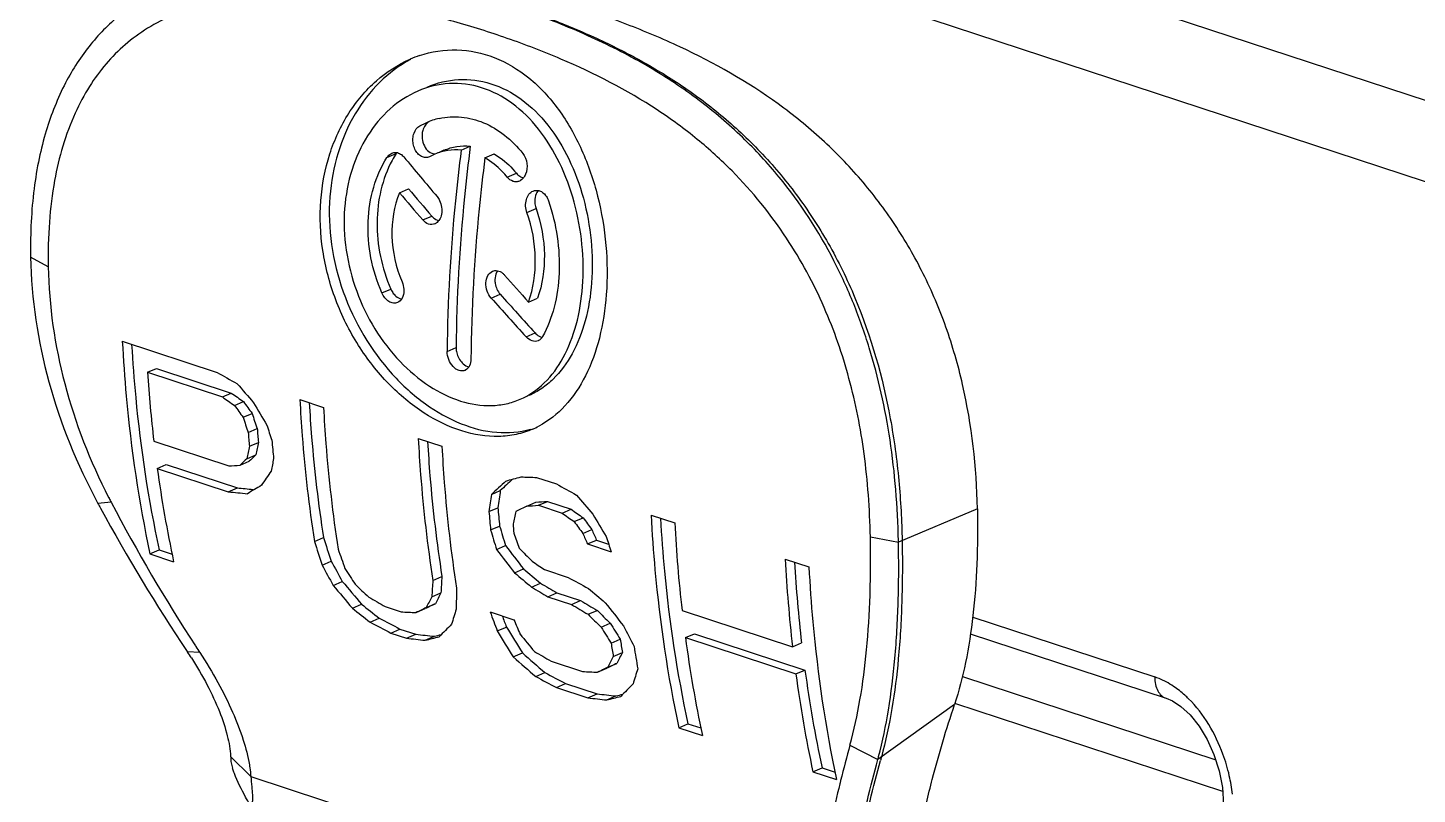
# Model space of a CAD drawing. Header units: millimetres. Extents: x 0 to 420, y 0 to 297.
# Drawn here: x 281.8 to 290.74, y 85.32 to 90.26 of the extents above; entities that cross this region are included whole.
import ezdxf

# ---------------------------------------------------------------- set-up
doc = ezdxf.new("R2010")
doc.units = ezdxf.units.MM
doc.header["$LTSCALE"] = 23.1
doc.layers.get('0').update_dxf_attribs({"linetype": 'CONTINUOUS'})
for name, color, linetype in [('FASEN', 7, 'CONTINUOUS'), ('FLAECHEN', 7, 'CONTINUOUS'), ('RUNDUNGEN', 7, 'CONTINUOUS')]:
    doc.layers.add(name, color=color, linetype=linetype)

msp = doc.modelspace()

# ---------------------------------------------------------------- linework, layer by layer
at = {"color": 7, "linetype": 'CONTINUOUS'}
for p, q in [((284.3237, 89.626), (284.3645, 89.6459)), ((284.4793, 89.4686), (284.4433, 89.453)), ((284.5899, 89.4698), (284.6489, 89.4954)), ((284.3903, 89.4283), (284.3852, 89.4259)), ((284.4205, 89.4431), (284.3903, 89.4283)), ((284.7431, 89.4195), (284.8021, 89.445)), ((284.1927, 89.1952), (284.2511, 89.2205)), ((285.0227, 88.491), (285.0806, 88.5161)), ((282.4084, 88.2385), (283.0181, 88.038)), ((282.57, 88.0384), (282.6276, 88.0634)), ((282.57, 88.0384), (283.0526, 87.8797)), ((282.6276, 88.0634), (283.1103, 87.9047)), ((283.0526, 87.8797), (283.1103, 87.9047)), ((283.1309, 87.8247), (283.1886, 87.8497)), ((283.5516, 87.8626), (283.704, 87.8125)), ((283.1862, 87.7484), (283.2439, 87.7734)), ((283.219, 87.6509), (283.2768, 87.6759)), ((282.6112, 87.5944), (283.0938, 87.4357)), ((283.2273, 87.5621), (283.2851, 87.5871)), ((284.3137, 87.612), (284.4661, 87.5619)), ((283.2109, 87.482), (283.2689, 87.5071)), ((282.6335, 87.4194), (282.6918, 87.4446)), ((282.6335, 87.4194), (283.0908, 87.269)), ((282.6918, 87.4446), (283.149, 87.2942)), ((283.1666, 87.4399), (283.2246, 87.4651)), ((285.0758, 87.3614), (285.2028, 87.3197)), ((283.0908, 87.269), (283.149, 87.2942)), ((284.7843, 87.252), (284.8421, 87.277)), ((284.7686, 87.1414), (284.8264, 87.1664)), ((285.013, 87.1768), (285.0707, 87.2018)), ((285.087, 87.1816), (285.1447, 87.2066)), ((285.087, 87.1816), (285.2394, 87.1314)), ((285.1447, 87.2066), (285.2971, 87.1565)), ((285.2394, 87.1314), (285.2971, 87.1565)), ((284.7798, 87.023), (284.8377, 87.0481)), ((285.3178, 87.0765), (285.3755, 87.1016)), ((285.8125, 87.1192), (285.9649, 87.0691)), ((283.6455, 86.9489), (283.7039, 86.9742)), ((285.3733, 87.0003), (285.431, 87.0253)), ((285.4037, 86.9325), (285.4615, 86.9576)), ((285.4615, 86.9576), (285.5393, 86.932)), ((282.5866, 86.8686), (282.6458, 86.8943)), ((282.5866, 86.8686), (282.7391, 86.8185)), ((282.6458, 86.8943), (282.7291, 86.8669)), ((284.8179, 86.897), (284.8759, 86.9221)), ((285.4037, 86.9325), (285.5561, 86.8824)), ((283.6946, 86.7968), (283.7532, 86.8222)), ((284.9337, 86.7466), (284.9918, 86.7718)), ((285.1261, 86.7675), (285.2785, 86.7174)), ((286.6762, 86.8352), (286.8286, 86.7851)), ((283.7661, 86.6659), (283.8249, 86.6914)), ((284.4076, 86.6983), (284.466, 86.7236)), ((285.0429, 86.6549), (285.1011, 86.6801)), ((284.401, 86.5916), (284.4595, 86.617)), ((285.1485, 86.5924), (285.2067, 86.6177)), ((285.1485, 86.5924), (285.3009, 86.5423)), ((285.2067, 86.6177), (285.3591, 86.5675)), ((283.8899, 86.519), (283.9489, 86.5445)), ((284.1017, 86.5289), (284.2033, 86.4955)), ((284.2995, 86.4905), (284.3584, 86.516)), ((284.3652, 86.5225), (284.4239, 86.5479)), ((285.3009, 86.5423), (285.3591, 86.5675)), ((285.4066, 86.4799), (285.4648, 86.5051)), ((286.0118, 86.5044), (286.7231, 86.2706)), ((284.0032, 86.429), (284.0624, 86.4547)), ((284.7772, 86.495), (284.9296, 86.4449)), ((285.4912, 86.3969), (285.5495, 86.4221)), ((284.1362, 86.3591), (284.1955, 86.3848)), ((284.1362, 86.3591), (284.2379, 86.3257)), ((284.1955, 86.3848), (284.2971, 86.3513)), ((284.2379, 86.3257), (284.2971, 86.3513)), ((284.3589, 86.3121), (284.418, 86.3377)), ((284.8225, 86.3721), (284.8812, 86.3975)), ((285.5553, 86.2936), (285.6138, 86.3189)), ((286.0337, 86.3292), (286.0918, 86.3544)), ((286.0337, 86.3292), (286.7449, 86.0953)), ((286.0918, 86.3544), (286.8031, 86.1205)), ((284.9257, 86.2048), (284.9847, 86.2304)), ((285.5695, 86.2074), (285.6281, 86.2327)), ((286.7231, 86.2706), (286.7811, 86.2957)), ((285.1687, 86.1781), (285.3719, 86.1112)), ((285.5338, 86.1382), (285.5925, 86.1637)), ((285.0702, 86.0782), (285.1293, 86.1039)), ((285.4681, 86.1063), (285.5269, 86.1318)), ((286.7449, 86.0953), (286.8031, 86.1205)), ((285.2032, 86.0083), (285.2624, 86.0339)), ((285.2032, 86.0083), (285.4064, 85.9415)), ((285.2624, 86.0339), (285.4656, 85.9671)), ((285.4064, 85.9415), (285.4656, 85.9671)), ((285.5274, 85.9279), (285.5866, 85.9535)), ((285.9907, 85.7493), (286.0499, 85.775)), ((285.9907, 85.7493), (286.1431, 85.6992)), ((286.0499, 85.775), (286.1332, 85.7476)), ((286.8544, 85.4653), (286.9136, 85.491)), ((286.8544, 85.4653), (287.0068, 85.4152)), ((286.9136, 85.491), (286.9972, 85.4635))]:
    msp.add_line(p, q, dxfattribs=at)
at = {"color": 9, "linetype": 'CONTINUOUS'}
for p, q in [((284.1125, 89.4224), (284.1712, 89.4478)), ((284.887, 89.295), (284.9459, 89.3205)), ((285.0133, 89.0671), (285.0719, 89.0925)), ((284.3427, 89.0195), (284.401, 89.0448)), ((284.0794, 88.5498), (284.1372, 88.5748)), ((284.7831, 88.5166), (284.841, 88.5417)), ((285.0079, 88.2667), (285.0657, 88.2918)), ((284.4997, 88.173), (284.5573, 88.198))]:
    msp.add_line(p, q, dxfattribs=at)
at = {"color": 7, "linetype": 'CONTINUOUS'}
for centre, radius, start, end in [((284.5603, 89.3656), 0.7517, 108.47966, 113.43616), ((284.5546, 89.2074), 0.478, 108.11898, 113.44057), ((284.5505, 89.2197), 0.465, 102.63909, 108.10961), ((284.77, 89.0685), 0.7089, 147.64792, 151.80149), ((284.2433, 89.4022), 0.0853, 141.83893, 147.66702), ((284.9405, 89.3263), 0.061, 293.41937, 301.35595), ((284.3977, 89.0473), 0.0572, 293.41724, 301.92698), ((285.0648, 88.2899), 0.0522, 293.43223, 296.31526), ((291.7721, 88.6688), 9.2237, 183.91889, 186.68891), ((284.5953, 88.0969), 0.0499, 293.46535, 297.53124), ((292.311, 88.4764), 9.0696, 185.06348, 185.62672), ((284.8224, 88.1993), 0.5739, 293.4263, 297.73848), ((292.3598, 88.4544), 9.1761, 185.02363, 185.58047), ((292.4926, 88.4025), 9.1563, 185.02317, 185.76682), ((290.8372, 88.5501), 8.2812, 187.84809, 192.06984), ((293.8898, 87.9431), 9.1563, 185.02317, 185.76682), ((293.8409, 87.965), 9.0498, 185.063, 185.81522), ((294.0423, 87.8929), 9.1564, 185.20898, 185.5808), ((295.3051, 87.561), 9.3532, 183.0147, 186.48617), ((296.0164, 87.3271), 9.3532, 183.0147, 186.48617), ((295.934, 87.3463), 9.213, 183.30359, 186.54786), ((293.7379, 87.625), 8.2284, 189.13347, 189.74166), ((294.2642, 87.435), 8.3045, 187.65233, 192.06464), ((293.787, 87.6041), 8.3353, 189.04559, 189.64622), ((293.9393, 87.554), 8.3352, 188.84567, 189.84674), ((294.9755, 87.2011), 8.3045, 187.65233, 192.06464), ((294.9262, 87.2221), 8.1974, 187.72277, 192.19092)]:
    msp.add_arc(centre, radius, start, end, dxfattribs=at)
for centre, major_axis, ratio, start_param, end_param in [((291.5609, 89.6316), (11.0971, -10.2409), 0.362305, -1.926161, -1.90292), ((291.2546, 89.7323), (11.0971, -10.2409), 0.362305, -1.896057, -1.880068), ((291.2546, 89.7323), (10.9792, -10.1321), 0.362305, -1.89786, -1.881695), ((291.5609, 89.6316), (11.0971, -10.2409), 0.362305, -1.856884, -1.841042), ((291.2546, 89.7323), (11.0971, -10.2409), 0.362305, -1.834178, -1.811293), ((291.2546, 89.7323), (10.9792, -10.1321), 0.362305, -1.835304, -1.812171), ((287.2735, 91.0413), (31.4245, -17.2155), 0.130838, -1.634724, -1.630604), ((288.2131, 90.7324), (-9.1404, 9.6264), 0.422902, 1.458883, 1.471248), ((287.3796, 91.0065), (19.2591, -13.0392), 0.216296, -1.64956, -1.645435), ((287.3796, 91.0065), (19.0545, -12.9007), 0.216296, -1.648936, -1.644767), ((288.1461, 90.7544), (-6.9172, 8.9565), 0.504651, 7.789314, 7.797655), ((288.407, 90.6686), (-5.2041, 8.7195), 0.578524, 1.549676, 1.566176), ((288.1461, 90.7544), (-6.9915, 9.0527), 0.504651, 1.50546, 1.513713), ((288.4355, 90.6593), (-1.2092, 8.3689), 0.68576, -4.457713, -4.445325), ((288.4355, 90.6593), (-1.1964, 8.28), 0.68576, -4.456956, -4.444434), ((288.5879, 90.6092), (-1.2092, 8.3689), 0.68576, -4.457713, -4.445325), ((288.8011, 90.5391), (4.7376, 6.6895), 0.46674, -3.960817, -3.948268), ((289.2429, 90.3938), (8.0272, 5.7281), 0.154727, 2.304215, 2.312501), ((288.8011, 90.5391), (4.7885, 6.7613), 0.46674, -3.961843, -3.949428), ((289.2429, 90.3938), (7.9419, 5.6673), 0.154727, 2.305376, 2.313751), ((288.962, 90.4862), (4.7885, 6.7613), 0.46674, -3.957706, -3.945286), ((290.6699, 89.9246), (19.1113, 1.9431), 0.097368, -1.988287, -1.984141), ((289.2487, 90.3919), (6.8344, 6.0828), 0.255875, 2.342654, 2.359241), ((289.7094, 90.2404), (9.6953, 5.2224), 0.054015, 8.546203, 8.558667), ((290.5893, 89.9511), (8.0272, 5.7281), 0.154728, 2.24639, 2.262886), ((290.5893, 89.9511), (7.9419, 5.6673), 0.154728, 8.532665, 8.546784), ((290.8963, 89.8501), (13.309, 4.0203), 0.054022, -2.056297, -2.048054), ((291.4088, 89.6816), (25.0903, -0.194), 0.097559, -1.829332, -1.825212), ((289.4582, 90.323), (31.4244, -17.2155), 0.130839, -1.634725, -1.630604), ((292.8845, 89.1964), (31.1429, -2.313), 0.089116, -1.884074, -1.879914), ((292.8845, 89.1964), (30.812, -2.2884), 0.089116, -1.885642, -1.882137), ((290.2828, 90.0519), (4.315, 6.938), 0.511774, -4.00951, -3.992996), ((290.2828, 90.0519), (4.2692, 6.8643), 0.511774, -4.008797, -3.992105), ((290.3978, 90.0141), (-9.1404, 9.6264), 0.422901, 1.458882, 1.471248), ((290.4862, 89.985), (4.7885, 6.7613), 0.466741, -3.982503, -3.970111), ((291.0222, 89.8087), (10.5676, 4.9453), 0.016914, 2.167724, 2.175978), ((291.6353, 89.6072), (19.1113, 1.9431), 0.097368, -1.934526, -1.930401), ((291.6353, 89.6072), (18.9083, 1.9225), 0.097368, -1.935239, -1.931069), ((289.488, 90.3132), (19.2591, -13.0392), 0.216296, -1.645435, -1.64131), ((289.488, 90.3132), (19.0545, -12.9007), 0.216296, -1.644767, -1.640597), ((290.5917, 89.9503), (-5.2041, 8.7195), 0.578524, 1.549676, 1.566176), ((290.0022, 90.1441), (-0.2096, 8.1587), 0.689344, -4.340936, -4.324192), ((290.3054, 90.0444), (-6.9915, 9.0527), 0.504651, 1.509586, 1.51784), ((290.3054, 90.0444), (-6.9172, 8.9565), 0.504651, 7.793484, 7.801828), ((288.7576, 90.5534), (0.3865, 8.1461), 0.686125, -4.221746, -4.200837), ((288.7576, 90.5534), (0.3824, 8.0596), 0.686125, -4.219949, -4.198808), ((290.0022, 90.1441), (-0.2119, 8.2464), 0.689344, -4.342007, -4.325443), ((290.1121, 90.108), (-1.2092, 8.3689), 0.68576, -4.432924, -4.420509), ((290.5351, 89.9689), (-3.0286, 8.508), 0.653271, -4.594111, -4.585852), ((290.5351, 89.9689), (-2.9964, 8.4176), 0.653271, -4.593309, -4.584961), ((290.7726, 89.8908), (-1.2092, 8.3689), 0.68576, -4.457712, -4.445325), ((288.8591, 90.52), (-0.2119, 8.2464), 0.689344, -4.275539, -4.258818), ((289.4671, 90.3201), (-6.9915, 9.0527), 0.504651, 1.559201, 1.575797), ((289.4671, 90.3201), (-6.9172, 8.9565), 0.504651, 7.843637, 7.860414), ((289.3389, 90.3622), (-10.1733, 9.9437), 0.389226, 1.520674, 1.52896), ((288.4139, 90.6664), (-3.0286, 8.508), 0.653271, -4.481939, -4.465152), ((288.4139, 90.6664), (-2.9964, 8.4176), 0.653271, 1.803275, 1.820249), ((288.3924, 90.6734), (-4.5386, 8.636), 0.604423, -4.57525, -4.562675), ((288.6519, 90.5881), (13.0757, -10.8342), 0.310658, -1.593383, -1.58498), ((288.2687, 90.7141), (19.2591, -13.0392), 0.216296, -1.591694, -1.587549), ((287.7904, 90.8714), (-6.9172, 8.9565), 0.504651, 1.649017, 1.666052), ((289.9779, 90.1521), (4.315, 6.938), 0.511774, -3.909991, -3.89327), ((289.9779, 90.1521), (4.2692, 6.8643), 0.511774, -3.908194, -3.891288), ((288.6519, 90.5881), (13.2161, -10.9505), 0.310658, -1.594814, -1.586503), ((286.9201, 91.1576), (25.0589, -14.9727), 0.163682, -1.545613, -1.541408), ((286.9432, 91.1499), (31.4245, -17.2155), 0.130838, -1.552105, -1.547957), ((287.7904, 90.8714), (-6.9915, 9.0527), 0.504651, -4.636385, -4.619539), ((287.3956, 91.0012), (-10.1733, 9.9437), 0.389226, -4.675026, -4.666626), ((284.2781, 92.0262), (25.3281, -15.1335), 0.163682, -1.484443, -1.480237), ((290.4446, 89.9987), (6.4412, 6.2031), 0.294405, -3.862689, -3.850115), ((290.4446, 89.9987), (6.3728, 6.1372), 0.294405, -3.860707, -3.847992), ((290.0794, 90.1187), (4.0074, 7.0545), 0.53836, -3.92579, -3.904881), ((286.9201, 91.1576), (25.3281, -15.1335), 0.163682, -1.547135, -1.542976), ((289.2362, 90.396), (13.216, -10.9505), 0.310659, -1.603117, -1.594814), ((286.4418, 91.3148), (13.216, -10.9505), 0.310659, -1.506966, -1.498519), ((286.4418, 91.3148), (13.0756, -10.8342), 0.310659, -1.50456, -1.496018), ((294.5589, 88.6459), (25.0904, -0.194), 0.097559, -1.995491, -1.991285), ((291.4414, 89.6709), (10.5676, 4.9453), 0.016914, 2.296538, 2.304939), ((291.4414, 89.6709), (10.4553, 4.8928), 0.016914, 2.298661, 2.307155), ((290.423, 90.0058), (5.6432, 6.4603), 0.377698, -3.854504, -3.837717), ((287.0725, 91.1074), (25.3281, -15.1335), 0.163682, -1.542976, -1.538814), ((287.0725, 91.1074), (25.0589, -14.9727), 0.163682, -1.541408, -1.5372), ((289.3644, 90.3539), (-10.0652, 9.838), 0.389226, 1.563803, 1.572226), ((290.0514, 90.128), (-6.9915, 9.0527), 0.504651, -4.707388, -4.690755), ((282.2436, 92.6952), (31.4245, -17.2155), 0.130838, -1.443359, -1.43913), ((282.2436, 92.6952), (31.0906, -17.0326), 0.130838, -1.440858, -1.436581), ((291.0465, 89.8008), (8.0272, 5.7281), 0.154727, 8.683286, 8.700131), ((289.8053, 90.2089), (-0.2119, 8.2464), 0.689344, -4.263003, -4.246243), ((289.8053, 90.2089), (-0.2096, 8.1587), 0.689344, -4.254087, -4.244121), ((289.8665, 90.1887), (-1.2093, 8.3689), 0.685759, -4.349786, -4.337221), ((289.3644, 90.3539), (-10.1733, 9.9437), 0.389226, 1.562189, 1.570521), ((290.1706, 90.0887), (-4.4904, 8.5442), 0.604423, 1.684576, 1.697233), ((296.5934, 87.9769), (31.1429, -2.313), 0.089116, -1.972127, -1.967897), ((296.5934, 87.9769), (30.812, -2.2884), 0.089116, -1.974676, -1.970399), ((292.3951, 89.3573), (13.309, 4.0204), 0.054021, -2.2353, -2.226854), ((292.3951, 89.3573), (13.1676, 3.9776), 0.054021, -2.237801, -2.233559), ((289.3867, 90.3465), (-3.9675, 8.5797), 0.624823, -4.532454, -4.511425), ((289.3867, 90.3465), (-3.9253, 8.4885), 0.624823, 1.752854, 1.774118), ((289.086, 90.4454), (-6.9915, 9.0527), 0.504651, -4.64898, -4.636385), ((290.1706, 90.0887), (-4.5386, 8.636), 0.604423, -4.600315, -4.587796), ((290.5097, 89.9773), (-3.0286, 8.508), 0.653271, -4.519524, -4.502849), ((287.9753, 90.8106), (11.0747, -10.1634), 0.359658, 4.771869, 4.784675), ((285.3451, 91.6754), (25.3281, -15.1335), 0.163682, -1.484443, -1.480237), ((291.6131, 89.6144), (6.3728, 6.1372), 0.294405, -3.860707, -3.847992), ((287.9753, 90.8106), (11.1937, -10.2725), 0.359658, -1.513675, -1.501011), ((292.61, 89.2867), (10.5676, 4.9453), 0.016914, 2.296538, 2.304939), ((292.61, 89.2867), (10.4553, 4.8928), 0.016914, 2.298661, 2.307155), ((291.6131, 89.6144), (6.4413, 6.2031), 0.294405, -3.86269, -3.850115), ((283.3106, 92.3444), (31.4244, -17.2155), 0.130839, -1.44336, -1.43913), ((283.3106, 92.3444), (31.0906, -17.0326), 0.130839, -1.440858, -1.436581), ((295.7274, 88.2616), (25.0903, -0.194), 0.097559, -1.995491, -1.991286), ((291.5916, 89.6215), (5.6432, 6.4603), 0.377697, -3.854504, -3.837717), ((297.7619, 87.5927), (30.812, -2.2884), 0.089116, -1.974676, -1.970399), ((293.5637, 88.9731), (13.1676, 3.9776), 0.054021, -2.237801, -2.233559), ((292.2151, 89.4165), (8.0272, 5.7281), 0.154728, 8.683286, 8.700132), ((297.7619, 87.5927), (31.1429, -2.313), 0.089116, -1.972127, -1.967897), ((293.5637, 88.9731), (13.309, 4.0204), 0.054021, -2.2353, -2.226854)]:
    msp.add_ellipse(centre, major_axis=major_axis, ratio=ratio, start_param=start_param, end_param=end_param, dxfattribs=at)
for points, knots in [([(287.9134, 87.1592), (287.9081, 87.4282), (287.8638, 87.8266), (287.7188, 88.3287), (287.5725, 88.6747), (287.3883, 88.9937), (287.1686, 89.2839), (286.9163, 89.5441), (286.539, 89.8502), (286.1111, 90.0925), (285.6578, 90.2833), (285.1937, 90.4457), (284.7238, 90.5716), (284.2558, 90.6444), (284.0263, 90.6601), (283.9139, 90.6615)], [0, 0, 0, 0, 0.136536, 0.201532, 0.264756, 0.326723, 0.387983, 0.449031, 0.510224, 0.634025, 0.696828, 0.759775, 0.883508, 0.942958, 1, 1, 1, 1]), ([(284.3221, 90.0786), (284.399, 90.1043), (284.5638, 90.1301), (284.8127, 90.0781), (285.0394, 89.9402), (285.2294, 89.7317), (285.3763, 89.47), (285.4771, 89.1729), (285.5298, 88.8586), (285.5323, 88.645), (285.5245, 88.54)], [0, 0, 0, 0, 0.106766, 0.214459, 0.327948, 0.45036, 0.581922, 0.720307, 0.861386, 1, 1, 1, 1]), ([(283.6867, 89.1443), (283.6942, 89.246), (283.7312, 89.4435), (283.8535, 89.7096), (284.0311, 89.9224), (284.1824, 90.0211), (284.2614, 90.0553)], [0, 0, 0, 0, 0.271394, 0.528651, 0.771053, 1, 1, 1, 1]), ([(284.2629, 90.0531), (284.1909, 90.0145), (284.0545, 89.9117), (283.8952, 89.7038), (283.7857, 89.4507), (283.752, 89.265), (283.7448, 89.1695)], [0, 0, 0, 0, 0.23021, 0.473339, 0.730204, 1, 1, 1, 1]), ([(285.3713, 88.5904), (285.378, 88.6807), (285.375, 88.8643), (285.3257, 89.1338), (285.2331, 89.3867), (285.0995, 89.6063), (284.929, 89.7768), (284.7289, 89.8827), (284.5137, 89.9114), (284.3751, 89.8776), (284.3114, 89.85)], [0, 0, 0, 0, 0.139204, 0.280858, 0.419635, 0.551227, 0.673246, 0.786086, 0.893248, 1, 1, 1, 1]), ([(284.3709, 89.8758), (284.4347, 89.9034), (284.5733, 89.9373), (284.7887, 89.9086), (284.9888, 89.8027), (285.1591, 89.6321), (285.2923, 89.4123), (285.3845, 89.1592), (285.4334, 88.8896), (285.4363, 88.7059), (285.4295, 88.6156)], [0, 0, 0, 0, 0.106862, 0.214057, 0.326866, 0.448827, 0.580366, 0.719112, 0.860765, 1, 1, 1, 1]), ([(284.3114, 89.85), (284.2464, 89.8218), (284.1219, 89.7401), (283.9762, 89.5634), (283.8764, 89.3424), (283.8461, 89.1785), (283.8398, 89.094)], [0, 0, 0, 0, 0.227843, 0.469671, 0.727324, 1, 1, 1, 1]), ([(284.3828, 89.6516), (284.3731, 89.6462), (284.3553, 89.6293), (284.3457, 89.6072), (284.3425, 89.5951)], [0, 0, 0, 0, 0.471863, 1, 1, 1, 1]), ([(284.4488, 89.6734), (284.4954, 89.6839), (284.5939, 89.6901), (284.7399, 89.6518), (284.8754, 89.5694), (284.9517, 89.4919), (284.9866, 89.4485)], [0, 0, 0, 0, 0.233526, 0.473285, 0.727333, 1, 1, 1, 1]), ([(284.3613, 89.4212), (284.352, 89.4214), (284.3326, 89.4269), (284.3085, 89.4468), (284.2903, 89.4753), (284.2798, 89.5092), (284.2779, 89.545), (284.2862, 89.5877), (284.3062, 89.6164), (284.3237, 89.626)], [0, 0, 0, 0, 0.107075, 0.225541, 0.356249, 0.494736, 0.634288, 0.768262, 1, 1, 1, 1]), ([(284.3425, 89.5951), (284.3381, 89.5789), (284.3358, 89.5444), (284.3497, 89.4963), (284.3781, 89.4588), (284.4067, 89.447), (284.42, 89.4467)], [0, 0, 0, 0, 0.268882, 0.539895, 0.787024, 1, 1, 1, 1]), ([(284.1125, 89.4224), (284.1145, 89.4255), (284.1227, 89.4368), (284.1341, 89.446), (284.1436, 89.4501)], [0, 0, 0, 0, 0.264585, 1, 1, 1, 1]), ([(284.1436, 89.4501), (284.1523, 89.4539), (284.1728, 89.4571), (284.1919, 89.4496), (284.2004, 89.4442)], [0, 0, 0, 0, 0.485814, 1, 1, 1, 1]), ([(284.5899, 89.4698), (284.5612, 89.4727), (284.5029, 89.4711), (284.4469, 89.4546), (284.4205, 89.4431)], [0, 0, 0, 0, 0.499819, 1, 1, 1, 1]), ([(284.4793, 89.4686), (284.5058, 89.4801), (284.5618, 89.4966), (284.6202, 89.4982), (284.6489, 89.4954)], [0, 0, 0, 0, 0.500274, 1, 1, 1, 1]), ([(284.5899, 89.4698), (284.576, 89.3609), (284.5271, 88.9301), (284.5028, 88.4966), (284.4997, 88.173)], [0, 0, 0, 0, 0.25349, 1, 1, 1, 1]), ([(284.6489, 89.4954), (284.6348, 89.3864), (284.5853, 88.9555), (284.5606, 88.5217), (284.5573, 88.198)], [0, 0, 0, 0, 0.25354, 1, 1, 1, 1]), ([(284.9866, 89.4485), (285.0012, 89.4304), (285.0185, 89.3843), (285.0136, 89.3357), (285.0045, 89.3141)], [0, 0, 0, 0, 0.498851, 1, 1, 1, 1]), ([(284.0794, 88.5498), (284.0479, 88.6225), (284.0008, 88.774), (283.982, 89.0069), (284.0163, 89.2289), (284.0751, 89.3633), (284.1125, 89.4224)], [0, 0, 0, 0, 0.262526, 0.520941, 0.768201, 1, 1, 1, 1]), ([(284.1453, 89.4034), (284.0809, 89.2834), (284.0169, 88.9947), (284.0788, 88.7096), (284.1372, 88.5748)], [0, 0, 0, 0, 0.481359, 1, 1, 1, 1]), ([(284.7431, 89.4195), (284.7292, 89.3105), (284.6803, 88.8798), (284.656, 88.4462), (284.6528, 88.1227)], [0, 0, 0, 0, 0.25349, 1, 1, 1, 1]), ([(284.887, 89.295), (284.8765, 89.3079), (284.8342, 89.3554), (284.7839, 89.3961), (284.7431, 89.4195)], [0, 0, 0, 0, 0.260909, 1, 1, 1, 1]), ([(284.8021, 89.445), (284.8153, 89.4374), (284.8688, 89.4029), (284.9152, 89.3579), (284.9459, 89.3205)], [0, 0, 0, 0, 0.240162, 1, 1, 1, 1]), ([(284.9648, 89.2704), (284.9585, 89.2676), (284.9448, 89.2644), (284.9155, 89.2685), (284.8967, 89.2832), (284.887, 89.295)], [0, 0, 0, 0, 0.235096, 0.473892, 1, 1, 1, 1]), ([(284.9459, 89.3205), (284.9519, 89.3131), (284.9655, 89.3005), (284.9829, 89.2934), (284.9915, 89.2919)], [0, 0, 0, 0, 0.523948, 1, 1, 1, 1]), ([(285.0045, 89.3141), (285.0027, 89.3099), (284.9951, 89.2944), (284.983, 89.2808), (284.9723, 89.2742)], [0, 0, 0, 0, 0.268617, 1, 1, 1, 1]), ([(284.1927, 89.1952), (284.1567, 89.1079), (284.1258, 88.909), (284.17, 88.7146), (284.2091, 88.6221)], [0, 0, 0, 0, 0.484472, 1, 1, 1, 1]), ([(285.0133, 89.0671), (285.0084, 89.0806), (285.003, 89.1089), (285.0073, 89.1502), (285.0235, 89.1853), (285.0427, 89.2015), (285.053, 89.2059)], [0, 0, 0, 0, 0.275235, 0.541998, 0.784807, 1, 1, 1, 1]), ([(285.053, 89.2059), (285.0595, 89.2087), (285.0739, 89.212), (285.1046, 89.2069), (285.1238, 89.1906), (285.1335, 89.1778)], [0, 0, 0, 0, 0.233417, 0.471555, 1, 1, 1, 1]), ([(285.0847, 89.2096), (285.0819, 89.2058), (285.0711, 89.1889), (285.0657, 89.1689), (285.0642, 89.1537)], [0, 0, 0, 0, 0.235838, 1, 1, 1, 1]), ([(285.0505, 87.6727), (285.0164, 87.6579), (284.9445, 87.6348), (284.7895, 87.6168), (284.5807, 87.6513), (284.3382, 87.7716), (284.1118, 87.9614), (283.9179, 88.2095), (283.7722, 88.5014), (283.6882, 88.8186), (283.6787, 89.0374), (283.6867, 89.1443)], [0, 0, 0, 0, 0.048027, 0.096895, 0.200507, 0.315822, 0.442919, 0.578981, 0.719906, 0.861444, 1, 1, 1, 1]), ([(283.7448, 89.1695), (283.7371, 89.0671), (283.745, 88.8577), (283.8453, 88.4553), (284.0579, 88.0949), (284.3469, 87.8317), (284.5771, 87.7004), (284.812, 87.6397), (284.967, 87.6524), (285.0368, 87.6722)], [0, 0, 0, 0, 0.137297, 0.277531, 0.552067, 0.680045, 0.797225, 0.902902, 1, 1, 1, 1]), ([(283.8398, 89.094), (283.8332, 89.0048), (283.8407, 88.8223), (283.9302, 88.4737), (284.1181, 88.1638), (284.3739, 87.9463), (284.5758, 87.8455), (284.7503, 87.8172), (284.8803, 87.8327), (284.9408, 87.8522), (284.9696, 87.8647)], [0, 0, 0, 0, 0.138786, 0.280533, 0.555919, 0.682738, 0.797975, 0.902035, 0.95137, 1, 1, 1, 1]), ([(284.4351, 89.1699), (284.4414, 89.1624), (284.4628, 89.1288), (284.469, 89.0857), (284.4633, 89.0562)], [0, 0, 0, 0, 0.244722, 1, 1, 1, 1]), ([(285.0719, 89.0925), (285.1057, 88.9976), (285.141, 88.8024), (285.1138, 88.6042), (285.0806, 88.5161)], [0, 0, 0, 0, 0.517097, 1, 1, 1, 1]), ([(285.1517, 89.1432), (285.1777, 89.0684), (285.2149, 88.9142), (285.2278, 88.6815), (285.198, 88.4618), (285.1471, 88.3273), (285.1138, 88.2686)], [0, 0, 0, 0, 0.264309, 0.526188, 0.774301, 1, 1, 1, 1]), ([(285.1335, 89.1778), (285.1354, 89.1752), (285.1428, 89.1645), (285.1485, 89.1525), (285.1517, 89.1432)], [0, 0, 0, 0, 0.243454, 1, 1, 1, 1]), ([(284.4204, 88.9948), (284.4143, 88.9922), (284.4008, 88.9891), (284.3717, 88.9934), (284.3527, 89.0079), (284.3427, 89.0195)], [0, 0, 0, 0, 0.230675, 0.468456, 1, 1, 1, 1]), ([(284.401, 89.0448), (284.4041, 89.0411), (284.4167, 89.0282), (284.4335, 89.0189), (284.4464, 89.0165)], [0, 0, 0, 0, 0.270501, 1, 1, 1, 1]), ([(284.4633, 89.0562), (284.4609, 89.0442), (284.4532, 89.0221), (284.4371, 89.0045), (284.428, 88.9988)], [0, 0, 0, 0, 0.531676, 1, 1, 1, 1]), ([(285.0227, 88.491), (285.0558, 88.5791), (285.0828, 88.7772), (285.0473, 88.9723), (285.0133, 89.0671)], [0, 0, 0, 0, 0.482806, 1, 1, 1, 1]), ([(284.7831, 88.5166), (284.7715, 88.5297), (284.7539, 88.5614), (284.7462, 88.6131), (284.7571, 88.6608), (284.7796, 88.6838), (284.792, 88.6892)], [0, 0, 0, 0, 0.268761, 0.542756, 0.790222, 1, 1, 1, 1]), ([(284.792, 88.6892), (284.8019, 88.6935), (284.8261, 88.6958), (284.8471, 88.6846), (284.8565, 88.6772)], [0, 0, 0, 0, 0.47316, 1, 1, 1, 1]), ([(284.8241, 88.6925), (284.8215, 88.6887), (284.8116, 88.6716), (284.8077, 88.6514), (284.8073, 88.6363)], [0, 0, 0, 0, 0.233279, 1, 1, 1, 1]), ([(284.1372, 88.5748), (284.1385, 88.5718), (284.1442, 88.5598), (284.1515, 88.5487), (284.1578, 88.5412)], [0, 0, 0, 0, 0.254756, 1, 1, 1, 1]), ([(284.2207, 88.5628), (284.2204, 88.5468), (284.2148, 88.5168), (284.1929, 88.4935), (284.1806, 88.4882)], [0, 0, 0, 0, 0.545323, 1, 1, 1, 1]), ([(284.2091, 88.6221), (284.2111, 88.6174), (284.218, 88.5984), (284.2211, 88.5779), (284.2207, 88.5628)], [0, 0, 0, 0, 0.252713, 1, 1, 1, 1]), ([(284.8073, 88.6363), (284.8071, 88.6278), (284.8095, 88.5939), (284.8242, 88.5607), (284.841, 88.5417)], [0, 0, 0, 0, 0.252656, 1, 1, 1, 1]), ([(284.9696, 87.8647), (285.0269, 87.8895), (285.137, 87.9657), (285.2591, 88.1356), (285.3402, 88.3496), (285.3652, 88.5076), (285.3713, 88.5904)], [0, 0, 0, 0, 0.215794, 0.450903, 0.712899, 1, 1, 1, 1]), ([(285.4295, 88.6156), (285.4233, 88.5327), (285.398, 88.3747), (285.317, 88.1607), (285.2124, 88.0158), (285.1108, 87.9324), (285.0555, 87.9019), (285.0272, 87.8896)], [0, 0, 0, 0, 0.286854, 0.548641, 0.783545, 0.893309, 1, 1, 1, 1]), ([(284.1806, 88.4882), (284.1722, 88.4846), (284.1521, 88.4819), (284.1226, 88.4936), (284.0969, 88.5172), (284.0844, 88.5382), (284.0794, 88.5498)], [0, 0, 0, 0, 0.210775, 0.443551, 0.709205, 1, 1, 1, 1]), ([(284.1578, 88.5412), (284.1612, 88.5372), (284.1746, 88.5233), (284.1923, 88.5129), (284.2061, 88.5101)], [0, 0, 0, 0, 0.273469, 1, 1, 1, 1]), ([(285.5245, 88.54), (285.5175, 88.4455), (285.49, 88.265), (285.4027, 88.0186), (285.2717, 87.8193), (285.1524, 87.7244), (285.0895, 87.6913)], [0, 0, 0, 0, 0.286913, 0.549335, 0.784961, 1, 1, 1, 1]), ([(285.0657, 88.2918), (285.0689, 88.2882), (285.0816, 88.2758), (285.098, 88.2666), (285.1107, 88.264)], [0, 0, 0, 0, 0.271689, 1, 1, 1, 1]), ([(282.4084, 88.2385), (282.4147, 88.1204), (282.4474, 87.6608), (282.5147, 87.2034), (282.5866, 86.8686)], [0, 0, 0, 0, 0.25674, 1, 1, 1, 1]), ([(282.4686, 88.2183), (282.4752, 88.1042), (282.509, 87.6599), (282.5755, 87.2179), (282.6458, 86.8943)], [0, 0, 0, 0, 0.256646, 1, 1, 1, 1]), ([(284.5573, 88.198), (284.5573, 88.1898), (284.5602, 88.1566), (284.5749, 88.1244), (284.5912, 88.1053)], [0, 0, 0, 0, 0.247168, 1, 1, 1, 1]), ([(285.0856, 88.242), (285.0796, 88.2395), (285.0662, 88.2365), (285.0373, 88.2411), (285.0183, 88.2553), (285.0079, 88.2667)], [0, 0, 0, 0, 0.225301, 0.461951, 1, 1, 1, 1]), ([(285.1138, 88.2686), (285.1122, 88.2658), (285.1055, 88.2555), (285.096, 88.2471), (285.0879, 88.2431)], [0, 0, 0, 0, 0.264684, 1, 1, 1, 1]), ([(284.6152, 88.0512), (284.6094, 88.0487), (284.5962, 88.0458), (284.5757, 88.0491), (284.5555, 88.0592), (284.5301, 88.0811), (284.5068, 88.1194), (284.4995, 88.1552), (284.4997, 88.173)], [0, 0, 0, 0, 0.098449, 0.203127, 0.318508, 0.445378, 0.721856, 1, 1, 1, 1]), ([(284.6528, 88.1227), (284.6527, 88.108), (284.6481, 88.0805), (284.6292, 88.0584), (284.6184, 88.0527)], [0, 0, 0, 0, 0.545039, 1, 1, 1, 1]), ([(284.5912, 88.1053), (284.5946, 88.1012), (284.6083, 88.0871), (284.6262, 88.0764), (284.6401, 88.0734)], [0, 0, 0, 0, 0.273773, 1, 1, 1, 1]), ([(283.5516, 87.8626), (283.5557, 87.7849), (283.5756, 87.4792), (283.6104, 87.1746), (283.6455, 86.9489)], [0, 0, 0, 0, 0.254211, 1, 1, 1, 1]), ([(283.6117, 87.8426), (283.616, 87.7688), (283.6362, 87.4783), (283.6702, 87.1887), (283.7039, 86.9742)], [0, 0, 0, 0, 0.254095, 1, 1, 1, 1]), ([(283.704, 87.8125), (283.7081, 87.7347), (283.728, 87.4291), (283.7628, 87.1244), (283.798, 86.8987)], [0, 0, 0, 0, 0.254211, 1, 1, 1, 1]), ([(284.3137, 87.612), (284.3178, 87.5343), (284.3377, 87.2287), (284.3725, 86.924), (284.4076, 86.6983)], [0, 0, 0, 0, 0.254211, 1, 1, 1, 1]), ([(284.3738, 87.592), (284.3781, 87.5182), (284.3983, 87.2277), (284.4323, 86.9381), (284.466, 86.7236)], [0, 0, 0, 0, 0.254095, 1, 1, 1, 1]), ([(284.4661, 87.5619), (284.4702, 87.4842), (284.4901, 87.1785), (284.5249, 86.8739), (284.5601, 86.6482)], [0, 0, 0, 0, 0.254211, 1, 1, 1, 1]), ([(287.9134, 87.1592), (287.9157, 87.0405), (287.9139, 86.8106), (287.8898, 86.4794), (287.8436, 86.1766), (287.7952, 85.9874), (287.7661, 85.8993)], [0, 0, 0, 0, 0.279607, 0.541083, 0.781605, 1, 1, 1, 1]), ([(285.8125, 87.1192), (285.8187, 87.0011), (285.8515, 86.5415), (285.9188, 86.0841), (285.9907, 85.7493)], [0, 0, 0, 0, 0.25674, 1, 1, 1, 1]), ([(285.8726, 87.0991), (285.8792, 86.9849), (285.913, 86.5406), (285.9796, 86.0986), (286.0499, 85.775)], [0, 0, 0, 0, 0.256646, 1, 1, 1, 1]), ([(286.8286, 86.7851), (286.8349, 86.667), (286.8676, 86.2074), (286.9349, 85.75), (287.0068, 85.4152)], [0, 0, 0, 0, 0.25674, 1, 1, 1, 1]), ([(287.5853, 85.2637), (287.5973, 85.3148), (287.6505, 85.5286), (287.7135, 85.7399), (287.7661, 85.8993)], [0, 0, 0, 0, 0.238261, 1, 1, 1, 1])]:
    msp.add_open_spline(points, degree=3, knots=knots, dxfattribs=at)
for points in [[(284.2004, 89.4442), (284.2042, 89.4418), (284.2078, 89.439), (284.2112, 89.436)], [(284.2112, 89.436), (284.2149, 89.4327), (284.2182, 89.4292), (284.2213, 89.4254)], [(284.3852, 89.4259), (284.3778, 89.4226), (284.3694, 89.421), (284.3613, 89.4212)], [(285.0642, 89.1537), (285.0622, 89.1333), (285.065, 89.1119), (285.0719, 89.0925)], [(284.8565, 88.6772), (284.8613, 88.6734), (284.8657, 88.6691), (284.8698, 88.6645)]]:
    msp.add_open_spline(points, degree=3, dxfattribs=at)
at = {"layer": 'FASEN', "color": 9, "linetype": 'CONTINUOUS'}
for p, q in [((281.9313, 88.7182), (281.8181, 88.7809)), ((282.3368, 87.2016), (282.2517, 87.194)), ((287.9134, 87.1592), (287.4051, 86.9439)), ((287.2242, 86.9779), (287.4051, 86.9439)), ((282.9072, 86.2332), (282.8282, 86.237)), ((287.7661, 85.8993), (287.2723, 85.5433)), ((287.0931, 85.6376), (287.2723, 85.5433)), ((283.2357, 85.4343), (283.106, 85.5632)), ((283.2357, 85.4343), (287.1853, 84.1357))]:
    msp.add_line(p, q, dxfattribs=at)
at = {"layer": 'FASEN', "color": 7, "linetype": 'CONTINUOUS'}
for p, q in [((282.3206, 87.2327), (282.3229, 87.2283)), ((282.3217, 87.2331), (282.3238, 87.2287)), ((282.2495, 87.1982), (282.2517, 87.194)), ((282.2497, 87.1982), (282.2517, 87.194)), ((287.4051, 86.9439), (287.4049, 86.9528)), ((282.8256, 86.2409), (282.8282, 86.237)), ((282.8256, 86.2409), (282.8282, 86.237)), ((282.8793, 86.2759), (282.882, 86.2717)), ((282.8795, 86.2761), (282.8822, 86.2719)), ((283.1079, 85.532), (283.1085, 85.5226))]:
    msp.add_line(p, q, dxfattribs=at)
for centre, radius, start, end in [((284.8792, 88.8411), 3.0617, 180.92975, 181.12648), ((285.7189, 88.9796), 3.821, 207.28005, 207.73249), ((292.6566, 92.7925), 11.8154, 208.28287, 208.44944), ((292.3174, 92.6047), 11.4277, 208.43203, 213.84014), ((292.5856, 92.5859), 11.5771, 207.71559, 213.0274), ((280.8671, 84.9228), 2.3607, 32.71131, 33.8273), ((292.13, 92.3016), 11.0402, 213.10503, 213.34373), ((295.4849, 83.3034), 8.7104, 164.45549, 166.0145), ((286.9866, 85.7846), 3.8869, 183.2652, 183.72618), ((283.8108, 85.7084), 0.7265, 194.80835, 197.70915), ((284.782, 86.2227), 2.5813, 344.73958, 345.1944), ((294.3878, 83.5642), 7.5827, 166.0821, 169.76238), ((295.2023, 83.3745), 8.419, 166.01916, 166.16199)]:
    msp.add_arc(centre, radius, start, end, dxfattribs=at)
for points, knots in [([(283.2888, 90.6613), (283.1741, 90.6529), (282.9556, 90.6214), (282.6548, 90.5168), (282.402, 90.3598), (282.1944, 90.1543), (282.0286, 89.8968), (281.9282, 89.6431), (281.8693, 89.4118), (281.8372, 89.216), (281.8195, 89.0072), (281.8168, 88.8638), (281.8179, 88.7914)], [0, 0, 0, 0, 0.129075, 0.246398, 0.354916, 0.460405, 0.571609, 0.696243, 0.764954, 0.839187, 0.918711, 1, 1, 1, 1]), ([(287.4049, 86.9528), (287.4026, 87.0629), (287.3913, 87.2804), (287.3555, 87.5983), (287.2983, 87.9033), (287.2211, 88.1965), (287.1204, 88.4821), (286.9473, 88.8618), (286.7092, 89.2278), (286.4009, 89.5615), (286.1202, 89.8006), (285.7942, 90.0163), (285.4277, 90.2034), (285.0366, 90.3614), (284.5329, 90.5234), (284.1545, 90.6076), (283.9106, 90.6389)], [0, 0, 0, 0, 0.05883, 0.11622, 0.170751, 0.224463, 0.277992, 0.332308, 0.447155, 0.50915, 0.574496, 0.643604, 0.717456, 0.793921, 0.868646, 1, 1, 1, 1]), ([(287.2242, 86.9779), (287.2224, 87.0682), (287.2138, 87.2475), (287.1793, 87.5901), (287.0983, 87.9989), (286.9361, 88.4687), (286.6896, 88.9253), (286.4007, 89.2819), (286.1091, 89.5468), (285.7525, 89.8082), (285.3369, 90.021), (284.8912, 90.1918), (284.5531, 90.2979), (284.2308, 90.379), (283.9298, 90.4339), (283.6497, 90.4641), (283.39, 90.4706), (283.151, 90.4534), (282.9339, 90.4123), (282.7404, 90.3473), (282.5712, 90.2602), (282.4253, 90.1529), (282.2995, 90.0263), (282.1908, 89.8777), (282.0613, 89.6331), (281.9743, 89.3359), (281.9345, 89.0008), (281.9294, 88.8142), (281.9313, 88.7182)], [0, 0, 0, 0, 0.032276, 0.064058, 0.122916, 0.18062, 0.240927, 0.307316, 0.343348, 0.381389, 0.464925, 0.50899, 0.551824, 0.591353, 0.627605, 0.661015, 0.691843, 0.720264, 0.74644, 0.77053, 0.792905, 0.814108, 0.834948, 0.856405, 0.879609, 0.93348, 0.965698, 1, 1, 1, 1]), ([(281.8181, 88.7809), (281.8235, 88.5104), (281.9064, 87.9593), (282.117, 87.4449), (282.2495, 87.1982)], [0, 0, 0, 0, 0.491384, 1, 1, 1, 1]), ([(281.9313, 88.7182), (281.9363, 88.4648), (282.0111, 87.9493), (282.2009, 87.4655), (282.3206, 87.2327)], [0, 0, 0, 0, 0.491914, 1, 1, 1, 1]), ([(287.0931, 85.6376), (287.1197, 85.7333), (287.1634, 85.9366), (287.2047, 86.2592), (287.2256, 86.6098), (287.2267, 86.8525), (287.2242, 86.9779)], [0, 0, 0, 0, 0.220427, 0.461074, 0.721587, 1, 1, 1, 1]), ([(287.2776, 85.563), (287.3037, 85.6618), (287.3465, 85.8716), (287.3867, 86.2039), (287.4068, 86.5649), (287.4077, 86.8149), (287.4051, 86.9439)], [0, 0, 0, 0, 0.220388, 0.461037, 0.721584, 1, 1, 1, 1]), ([(282.9072, 86.2332), (282.9486, 86.1703), (283.0242, 86.0449), (283.1184, 85.8566), (283.1871, 85.6797), (283.2173, 85.5647), (283.2264, 85.511)], [0, 0, 0, 0, 0.284377, 0.552587, 0.794333, 1, 1, 1, 1]), ([(282.8534, 86.1986), (282.8898, 86.1419), (282.9554, 86.0294), (283.0337, 85.8617), (283.0856, 85.7073), (283.1034, 85.6084), (283.106, 85.5632)], [0, 0, 0, 0, 0.292925, 0.565615, 0.803448, 1, 1, 1, 1]), ([(287.1151, 84.8519), (287.1251, 84.9075), (287.1694, 85.1397), (287.2249, 85.3698), (287.2723, 85.5433)], [0, 0, 0, 0, 0.239196, 1, 1, 1, 1]), ([(283.1305, 85.4538), (283.1295, 85.4565), (283.1254, 85.4676), (283.1215, 85.4789), (283.1188, 85.4874)], [0, 0, 0, 0, 0.243511, 1, 1, 1, 1]), ([(283.2285, 85.2521), (283.22, 85.269), (283.1853, 85.3352), (283.1499, 85.4014), (283.1305, 85.4538)], [0, 0, 0, 0, 0.252817, 1, 1, 1, 1]), ([(283.2264, 85.511), (283.2276, 85.5044), (283.2316, 85.479), (283.2344, 85.4534), (283.2357, 85.4343)], [0, 0, 0, 0, 0.259465, 1, 1, 1, 1]), ([(283.2357, 85.4343), (283.2376, 85.4125), (283.2412, 85.3734), (283.2456, 85.3217), (283.2472, 85.2871), (283.2449, 85.2669), (283.2421, 85.2595), (283.2401, 85.257)], [0, 0, 0, 0, 0.367894, 0.658313, 0.87266, 0.946721, 1, 1, 1, 1])]:
    msp.add_open_spline(points, degree=3, knots=knots, dxfattribs=at)
at = {"layer": 'FLAECHEN', "color": 7, "linetype": 'CONTINUOUS'}
msp.add_line((287.4288, 86.9539), (287.429, 86.9438), dxfattribs=at)
msp.add_arc((295.8062, 83.2138), 8.8285, 164.59035, 164.73238, dxfattribs=at)
for points, knots in [([(283.9142, 90.6404), (284.1209, 90.6146), (284.4288, 90.5513), (284.831, 90.4346), (285.1305, 90.3311), (285.426, 90.2098), (285.7162, 90.0677), (285.9984, 89.899), (286.2689, 89.6979), (286.5233, 89.4605), (286.7563, 89.1841), (286.9622, 88.8684), (287.1938, 88.3947), (287.3409, 87.8753), (287.4035, 87.4096), (287.4228, 87.147), (287.4277, 87.0178), (287.4288, 86.9539)], [0, 0, 0, 0, 0.110895, 0.166765, 0.222942, 0.279532, 0.336725, 0.39485, 0.454367, 0.515807, 0.579699, 0.646421, 0.715968, 0.859826, 0.931171, 0.965978, 1, 1, 1, 1]), ([(287.429, 86.9438), (287.4313, 86.8146), (287.4301, 86.5638), (287.403, 86.1), (287.3512, 85.7663), (287.2951, 85.5597)], [0, 0, 0, 0, 0.27805, 0.539255, 1, 1, 1, 1]), ([(287.1329, 84.8488), (287.1427, 84.9043), (287.1868, 85.136), (287.242, 85.3655), (287.2893, 85.5385)], [0, 0, 0, 0, 0.239044, 1, 1, 1, 1])]:
    msp.add_open_spline(points, degree=3, knots=knots, dxfattribs=at)
at = {"layer": 'RUNDUNGEN', "color": 9, "linetype": 'CONTINUOUS'}
for p, q in [((295.2985, 88.3085), (278.0965, 93.9646)), ((295.0811, 87.8573), (277.8791, 93.5134)), ((287.883, 86.4611), (289.0546, 86.0759)), ((289.4926, 85.3388), (287.7682, 85.9058))]:
    msp.add_line(p, q, dxfattribs=at)
at = {"layer": 'RUNDUNGEN', "color": 7, "linetype": 'CONTINUOUS'}
for p, q in [((287.8678, 86.353), (289.1277, 85.9388)), ((287.8168, 86.0791), (289.4474, 85.5429)), ((289.4909, 85.3634), (289.4986, 85.2513))]:
    msp.add_line(p, q, dxfattribs=at)
msp.add_lwpolyline([(289.1277, 85.9388), (289.1684, 85.9213), (289.2238, 85.8852), (289.2828, 85.831), (289.3404, 85.7596), (289.3926, 85.6739), (289.4365, 85.577), (289.4698, 85.4723), (289.4909, 85.3634)], dxfattribs=at)
at = {"layer": 'RUNDUNGEN', "color": 9, "linetype": 'CONTINUOUS'}
for centre, radius, start, end in [((288.8679, 85.556), 0.5533, 56.11924, 61.87304), ((288.4311, 85.1881), 1.1324, 6.72142, 12.84583)]:
    msp.add_arc(centre, radius, start, end, dxfattribs=at)
for points, knots in [([(289.1287, 86.044), (289.1226, 86.0472), (289.0986, 86.0594), (289.0736, 86.0697), (289.0546, 86.0759)], [0, 0, 0, 0, 0.256335, 1, 1, 1, 1]), ([(289.0546, 86.0759), (289.0546, 86.0598), (289.0575, 86.029), (289.0716, 85.9874), (289.095, 85.9554), (289.1166, 85.9424), (289.1277, 85.9388)], [0, 0, 0, 0, 0.293889, 0.557038, 0.788695, 1, 1, 1, 1]), ([(289.2725, 85.9361), (289.2649, 85.9436), (289.2348, 85.9722), (289.202, 85.9981), (289.1763, 86.0154)], [0, 0, 0, 0, 0.256602, 1, 1, 1, 1]), ([(289.5351, 85.4398), (289.5244, 85.4867), (289.4712, 85.6673), (289.3723, 85.8374), (289.2725, 85.9361)], [0, 0, 0, 0, 0.255402, 1, 1, 1, 1])]:
    msp.add_open_spline(points, degree=3, knots=knots, dxfattribs=at)

doc.saveas('drawing.dxf')
